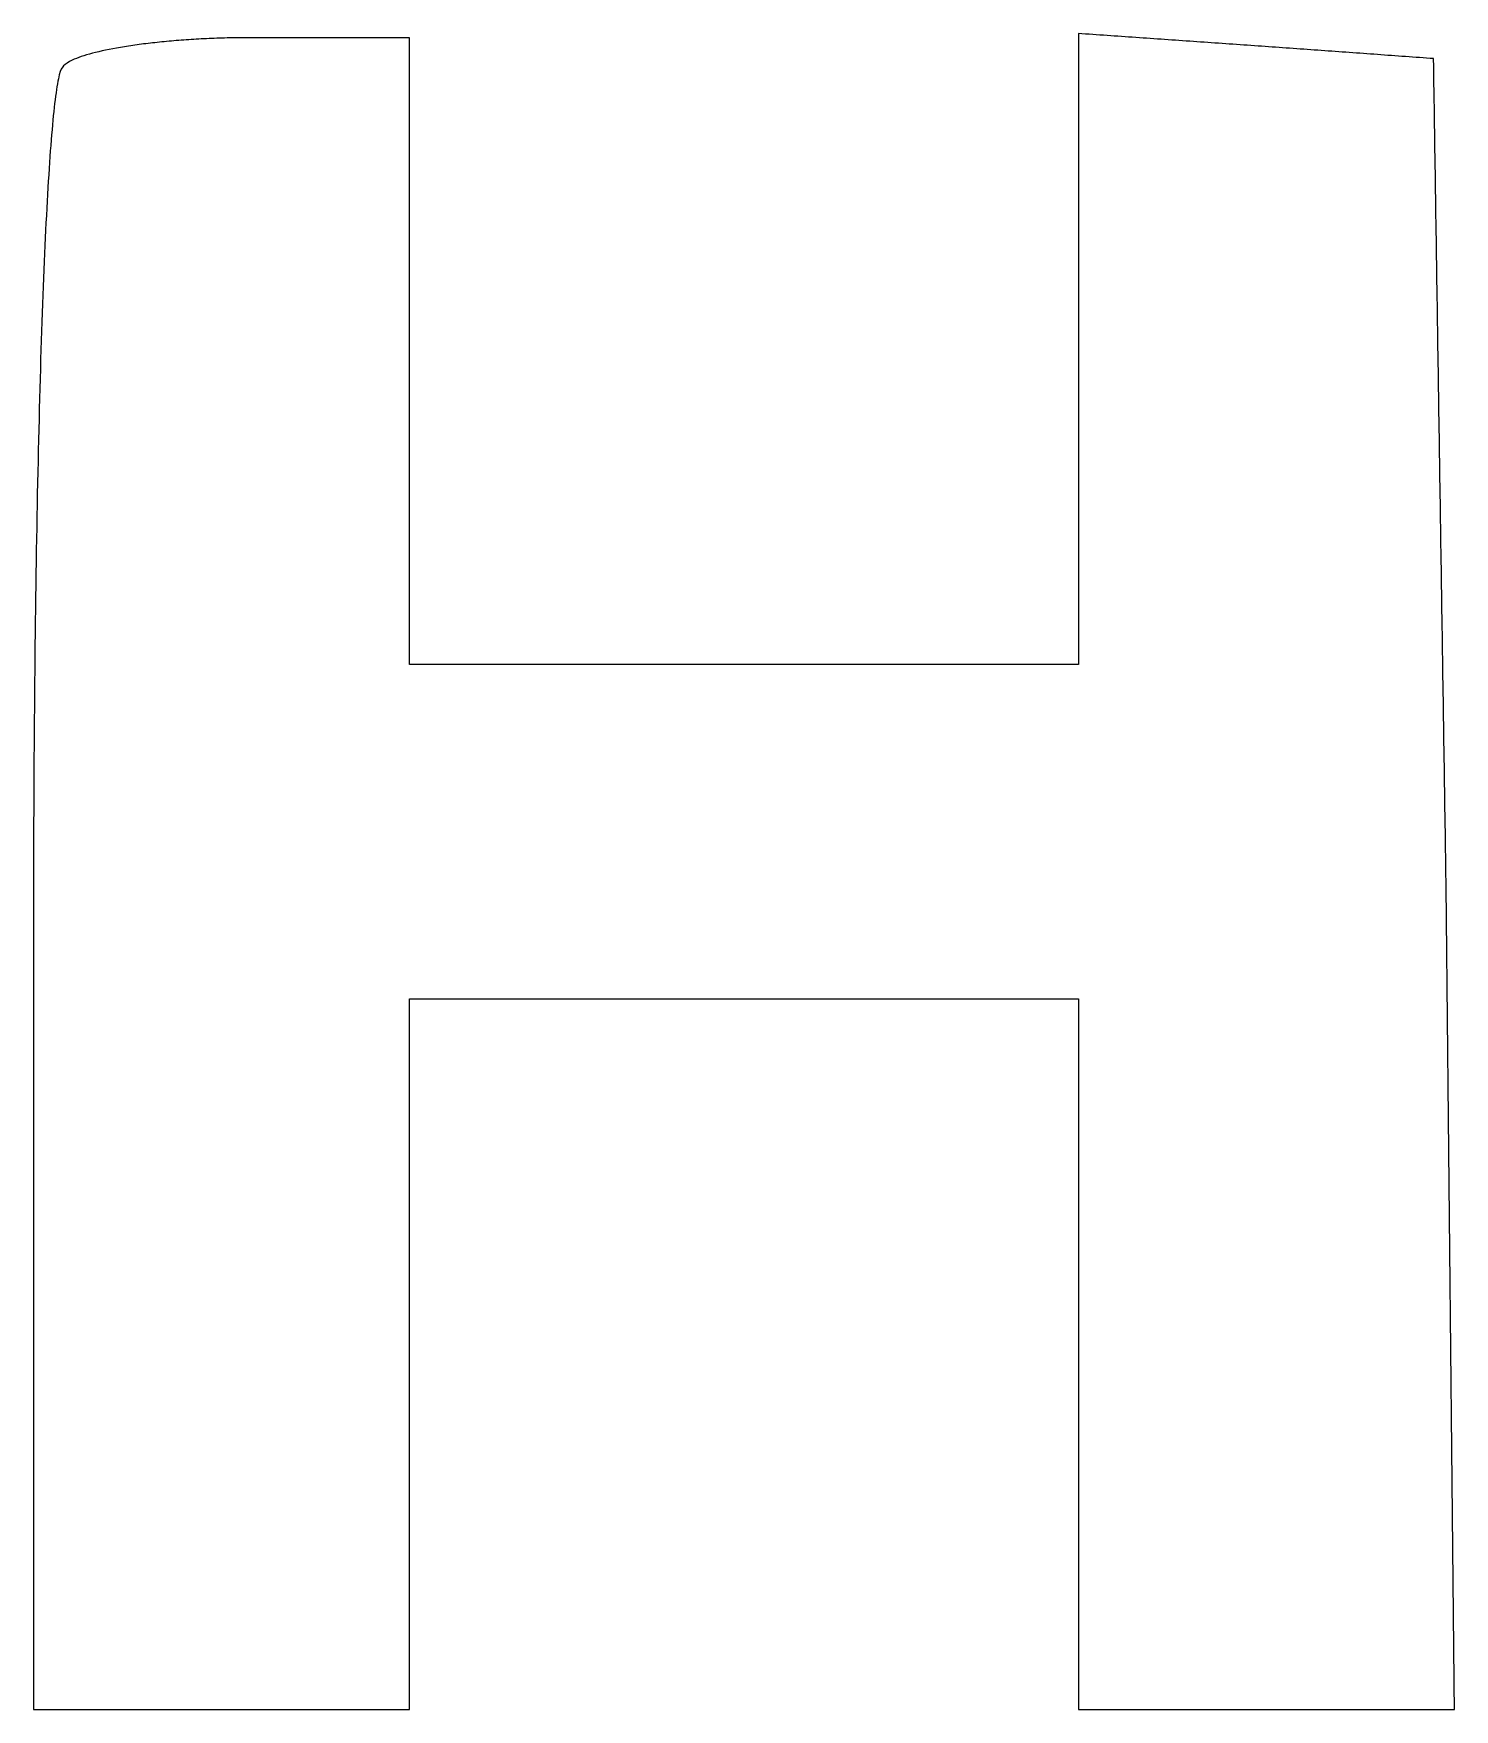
# Model space of a CAD drawing. Header units: metres. Extents: x 1755 to 5239, y 1150 to 5829.
# Drawn here: x 3830 to 4170, y 2180 to 2581 of the extents above; entities that cross this region are included whole.
import ezdxf

# ---------------------------------------------------------------- set-up
doc = ezdxf.new("R2010")
doc.units = ezdxf.units.M

msp = doc.modelspace()

# ---------------------------------------------------------------- linework, layer by layer
msp.add_lwpolyline([(3837, 2573), (3836.642754, 2572.49699), (3836.40775, 2571.90625), (3836.175386, 2571.11511), (3835.945758, 2570.12693), (3835.832, 2569.56), (3835.718962, 2568.94507), (3835.606656, 2568.28256), (3835.495094, 2567.57289), (3835.384288, 2566.81648), (3835.27425, 2566.01375), (3835.164992, 2565.16512), (3835.056526, 2564.27101), (3834.948864, 2563.33184), (3834.842018, 2562.34803), (3834.736, 2561.32), (3834.630822, 2560.24817), (3834.526496, 2559.13296), (3834.423034, 2557.97479), (3834.320448, 2556.77408), (3834.21875, 2555.53125), (3834.117952, 2554.24672), (3834.018066, 2552.92091), (3833.919104, 2551.55424), (3833.821078, 2550.14713), (3833.724, 2548.7), (3833.627882, 2547.21327), (3833.532736, 2545.68736), (3833.438574, 2544.12269), (3833.345408, 2542.51968), (3833.25325, 2540.87875), (3833.162112, 2539.20032), (3833.072006, 2537.48481), (3832.982944, 2535.73264), (3832.894938, 2533.94423), (3832.808, 2532.12), (3832.722142, 2530.26037), (3832.637376, 2528.36576), (3832.553714, 2526.43659), (3832.471168, 2524.47328), (3832.38975, 2522.47625), (3832.309472, 2520.44592), (3832.230346, 2518.38271), (3832.152384, 2516.28704), (3832.075598, 2514.15933), (3832, 2512), (3831.925602, 2509.80947), (3831.852416, 2507.58816), (3831.780454, 2505.33649), (3831.709728, 2503.05488), (3831.64025, 2500.74375), (3831.572032, 2498.40352), (3831.505086, 2496.03461), (3831.439424, 2493.63744), (3831.375058, 2491.21243), (3831.312, 2488.76), (3831.250262, 2486.28057), (3831.189856, 2483.77456), (3831.130794, 2481.24239), (3831.073088, 2478.68448), (3831.01675, 2476.10125), (3830.961792, 2473.49312), (3830.908226, 2470.86051), (3830.856064, 2468.20384), (3830.805318, 2465.52353), (3830.756, 2462.82), (3830.708122, 2460.09367), (3830.661696, 2457.34496), (3830.616734, 2454.57429), (3830.573248, 2451.78208), (3830.53125, 2448.96875), (3830.490752, 2446.13472), (3830.451766, 2443.28041), (3830.414304, 2440.40624), (3830.378378, 2437.51263), (3830.344, 2434.6), (3830.311182, 2431.66877), (3830.279936, 2428.71936), (3830.250274, 2425.75219), (3830.222208, 2422.76768), (3830.19575, 2419.76625), (3830.170912, 2416.74832), (3830.147706, 2413.71431), (3830.126144, 2410.66464), (3830.106238, 2407.59973), (3830.088, 2404.52), (3830.071442, 2401.42587), (3830.056576, 2398.31776), (3830.043414, 2395.19609), (3830.031968, 2392.06128), (3830.02225, 2388.91375), (3830.014272, 2385.75392), (3830.008046, 2382.58221), (3830.003584, 2379.39904), (3830.000898, 2376.20483), (3830, 2373), (3830, 2371.07), (3830, 2369.14), (3830, 2367.21), (3830, 2365.28), (3830, 2363.35), (3830, 2361.42), (3830, 2359.49), (3830, 2357.56), (3830, 2355.63), (3830, 2353.7), (3830, 2351.77), (3830, 2349.84), (3830, 2347.91), (3830, 2345.98), (3830, 2344.05), (3830, 2342.12), (3830, 2340.19), (3830, 2338.26), (3830, 2336.33), (3830, 2334.4), (3830, 2332.47), (3830, 2330.54), (3830, 2328.61), (3830, 2326.68), (3830, 2324.75), (3830, 2322.82), (3830, 2320.89), (3830, 2318.96), (3830, 2317.03), (3830, 2315.1), (3830, 2313.17), (3830, 2311.24), (3830, 2309.31), (3830, 2307.38), (3830, 2305.45), (3830, 2303.52), (3830, 2301.59), (3830, 2299.66), (3830, 2297.73), (3830, 2295.8), (3830, 2293.87), (3830, 2291.94), (3830, 2290.01), (3830, 2288.08), (3830, 2286.15), (3830, 2284.22), (3830, 2282.29), (3830, 2280.36), (3830, 2278.43), (3830, 2276.5), (3830, 2274.57), (3830, 2272.64), (3830, 2270.71), (3830, 2268.78), (3830, 2266.85), (3830, 2264.92), (3830, 2262.99), (3830, 2261.06), (3830, 2259.13), (3830, 2257.2), (3830, 2255.27), (3830, 2253.34), (3830, 2251.41), (3830, 2249.48), (3830, 2247.55), (3830, 2245.62), (3830, 2243.69), (3830, 2241.76), (3830, 2239.83), (3830, 2237.9), (3830, 2235.97), (3830, 2234.04), (3830, 2232.11), (3830, 2230.18), (3830, 2228.25), (3830, 2226.32), (3830, 2224.39), (3830, 2222.46), (3830, 2220.53), (3830, 2218.6), (3830, 2216.67), (3830, 2214.74), (3830, 2212.81), (3830, 2210.88), (3830, 2208.95), (3830, 2207.02), (3830, 2205.09), (3830, 2203.16), (3830, 2201.23), (3830, 2199.3), (3830, 2197.37), (3830, 2195.44), (3830, 2193.51), (3830, 2191.58), (3830, 2189.65), (3830, 2187.72), (3830, 2185.79), (3830, 2183.86), (3830, 2181.93), (3830, 2180), (3830.9, 2180), (3831.8, 2180), (3832.7, 2180), (3833.6, 2180), (3834.5, 2180), (3835.4, 2180), (3836.3, 2180), (3837.2, 2180), (3838.1, 2180), (3839, 2180), (3839.9, 2180), (3840.8, 2180), (3841.7, 2180), (3842.6, 2180), (3843.5, 2180), (3844.4, 2180), (3845.3, 2180), (3846.2, 2180), (3847.1, 2180), (3848, 2180), (3848.9, 2180), (3849.8, 2180), (3850.7, 2180), (3851.6, 2180), (3852.5, 2180), (3853.4, 2180), (3854.3, 2180), (3855.2, 2180), (3856.1, 2180), (3857, 2180), (3857.9, 2180), (3858.8, 2180), (3859.7, 2180), (3860.6, 2180), (3861.5, 2180), (3862.4, 2180), (3863.3, 2180), (3864.2, 2180), (3865.1, 2180), (3866, 2180), (3866.9, 2180), (3867.8, 2180), (3868.7, 2180), (3869.6, 2180), (3870.5, 2180), (3871.4, 2180), (3872.3, 2180), (3873.2, 2180), (3874.1, 2180), (3875, 2180), (3875.9, 2180), (3876.8, 2180), (3877.7, 2180), (3878.6, 2180), (3879.5, 2180), (3880.4, 2180), (3881.3, 2180), (3882.2, 2180), (3883.1, 2180), (3884, 2180), (3884.9, 2180), (3885.8, 2180), (3886.7, 2180), (3887.6, 2180), (3888.5, 2180), (3889.4, 2180), (3890.3, 2180), (3891.2, 2180), (3892.1, 2180), (3893, 2180), (3893.9, 2180), (3894.8, 2180), (3895.7, 2180), (3896.6, 2180), (3897.5, 2180), (3898.4, 2180), (3899.3, 2180), (3900.2, 2180), (3901.1, 2180), (3902, 2180), (3902.9, 2180), (3903.8, 2180), (3904.7, 2180), (3905.6, 2180), (3906.5, 2180), (3907.4, 2180), (3908.3, 2180), (3909.2, 2180), (3910.1, 2180), (3911, 2180), (3911.9, 2180), (3912.8, 2180), (3913.7, 2180), (3914.6, 2180), (3915.5, 2180), (3916.4, 2180), (3917.3, 2180), (3918.2, 2180), (3919.1, 2180), (3920, 2180), (3920, 2180.85), (3920, 2181.7), (3920, 2182.55), (3920, 2183.4), (3920, 2184.25), (3920, 2185.1), (3920, 2185.95), (3920, 2186.8), (3920, 2187.65), (3920, 2188.5), (3920, 2189.35), (3920, 2190.2), (3920, 2191.05), (3920, 2191.9), (3920, 2192.75), (3920, 2193.6), (3920, 2194.45), (3920, 2195.3), (3920, 2196.15), (3920, 2197), (3920, 2197.85), (3920, 2198.7), (3920, 2199.55), (3920, 2200.4), (3920, 2201.25), (3920, 2202.1), (3920, 2202.95), (3920, 2203.8), (3920, 2204.65), (3920, 2205.5), (3920, 2206.35), (3920, 2207.2), (3920, 2208.05), (3920, 2208.9), (3920, 2209.75), (3920, 2210.6), (3920, 2211.45), (3920, 2212.3), (3920, 2213.15), (3920, 2214), (3920, 2214.85), (3920, 2215.7), (3920, 2216.55), (3920, 2217.4), (3920, 2218.25), (3920, 2219.1), (3920, 2219.95), (3920, 2220.8), (3920, 2221.65), (3920, 2222.5), (3920, 2223.35), (3920, 2224.2), (3920, 2225.05), (3920, 2225.9), (3920, 2226.75), (3920, 2227.6), (3920, 2228.45), (3920, 2229.3), (3920, 2230.15), (3920, 2231), (3920, 2231.85), (3920, 2232.7), (3920, 2233.55), (3920, 2234.4), (3920, 2235.25), (3920, 2236.1), (3920, 2236.95), (3920, 2237.8), (3920, 2238.65), (3920, 2239.5), (3920, 2240.35), (3920, 2241.2), (3920, 2242.05), (3920, 2242.9), (3920, 2243.75), (3920, 2244.6), (3920, 2245.45), (3920, 2246.3), (3920, 2247.15), (3920, 2248), (3920, 2248.85), (3920, 2249.7), (3920, 2250.55), (3920, 2251.4), (3920, 2252.25), (3920, 2253.1), (3920, 2253.95), (3920, 2254.8), (3920, 2255.65), (3920, 2256.5), (3920, 2257.35), (3920, 2258.2), (3920, 2259.05), (3920, 2259.9), (3920, 2260.75), (3920, 2261.6), (3920, 2262.45), (3920, 2263.3), (3920, 2264.15), (3920, 2265), (3920, 2265.85), (3920, 2266.7), (3920, 2267.55), (3920, 2268.4), (3920, 2269.25), (3920, 2270.1), (3920, 2270.95), (3920, 2271.8), (3920, 2272.65), (3920, 2273.5), (3920, 2274.35), (3920, 2275.2), (3920, 2276.05), (3920, 2276.9), (3920, 2277.75), (3920, 2278.6), (3920, 2279.45), (3920, 2280.3), (3920, 2281.15), (3920, 2282), (3920, 2282.85), (3920, 2283.7), (3920, 2284.55), (3920, 2285.4), (3920, 2286.25), (3920, 2287.1), (3920, 2287.95), (3920, 2288.8), (3920, 2289.65), (3920, 2290.5), (3920, 2291.35), (3920, 2292.2), (3920, 2293.05), (3920, 2293.9), (3920, 2294.75), (3920, 2295.6), (3920, 2296.45), (3920, 2297.3), (3920, 2298.15), (3920, 2299), (3920, 2299.85), (3920, 2300.7), (3920, 2301.55), (3920, 2302.4), (3920, 2303.25), (3920, 2304.1), (3920, 2304.95), (3920, 2305.8), (3920, 2306.65), (3920, 2307.5), (3920, 2308.35), (3920, 2309.2), (3920, 2310.05), (3920, 2310.9), (3920, 2311.75), (3920, 2312.6), (3920, 2313.45), (3920, 2314.3), (3920, 2315.15), (3920, 2316), (3920, 2316.85), (3920, 2317.7), (3920, 2318.55), (3920, 2319.4), (3920, 2320.25), (3920, 2321.1), (3920, 2321.95), (3920, 2322.8), (3920, 2323.65), (3920, 2324.5), (3920, 2325.35), (3920, 2326.2), (3920, 2327.05), (3920, 2327.9), (3920, 2328.75), (3920, 2329.6), (3920, 2330.45), (3920, 2331.3), (3920, 2332.15), (3920, 2333), (3920, 2333.85), (3920, 2334.7), (3920, 2335.55), (3920, 2336.4), (3920, 2337.25), (3920, 2338.1), (3920, 2338.95), (3920, 2339.8), (3920, 2340.65), (3920, 2341.5), (3920, 2342.35), (3920, 2343.2), (3920, 2344.05), (3920, 2344.9), (3920, 2345.75), (3920, 2346.6), (3920, 2347.45), (3920, 2348.3), (3920, 2349.15), (3920, 2350), (3920.8, 2350), (3921.6, 2350), (3922.4, 2350), (3923.2, 2350), (3924, 2350), (3924.8, 2350), (3925.6, 2350), (3926.4, 2350), (3927.2, 2350), (3928, 2350), (3928.8, 2350), (3929.6, 2350), (3930.4, 2350), (3931.2, 2350), (3932, 2350), (3932.8, 2350), (3933.6, 2350), (3934.4, 2350), (3935.2, 2350), (3936, 2350), (3936.8, 2350), (3937.6, 2350), (3938.4, 2350), (3939.2, 2350), (3940, 2350), (3940.8, 2350), (3941.6, 2350), (3942.4, 2350), (3943.2, 2350), (3944, 2350), (3944.8, 2350), (3945.6, 2350), (3946.4, 2350), (3947.2, 2350), (3948, 2350), (3948.8, 2350), (3949.6, 2350), (3950.4, 2350), (3951.2, 2350), (3952, 2350), (3952.8, 2350), (3953.6, 2350), (3954.4, 2350), (3955.2, 2350), (3956, 2350), (3956.8, 2350), (3957.6, 2350), (3958.4, 2350), (3959.2, 2350), (3960, 2350), (3960.8, 2350), (3961.6, 2350), (3962.4, 2350), (3963.2, 2350), (3964, 2350), (3964.8, 2350), (3965.6, 2350), (3966.4, 2350), (3967.2, 2350), (3968, 2350), (3968.8, 2350), (3969.6, 2350), (3970.4, 2350), (3971.2, 2350), (3972, 2350), (3972.8, 2350), (3973.6, 2350), (3974.4, 2350), (3975.2, 2350), (3976, 2350), (3976.8, 2350), (3977.6, 2350), (3978.4, 2350), (3979.2, 2350), (3980, 2350), (3980.8, 2350), (3981.6, 2350), (3982.4, 2350), (3983.2, 2350), (3984, 2350), (3984.8, 2350), (3985.6, 2350), (3986.4, 2350), (3987.2, 2350), (3988, 2350), (3988.8, 2350), (3989.6, 2350), (3990.4, 2350), (3991.2, 2350), (3992, 2350), (3992.8, 2350), (3993.6, 2350), (3994.4, 2350), (3995.2, 2350), (3996, 2350), (3996.8, 2350), (3997.6, 2350), (3998.4, 2350), (3999.2, 2350), (4000, 2350), (4000.8, 2350), (4001.6, 2350), (4002.4, 2350), (4003.2, 2350), (4004, 2350), (4004.8, 2350), (4005.6, 2350), (4006.4, 2350), (4007.2, 2350), (4008, 2350), (4008.8, 2350), (4009.6, 2350), (4010.4, 2350), (4011.2, 2350), (4012, 2350), (4012.8, 2350), (4013.6, 2350), (4014.4, 2350), (4015.2, 2350), (4016, 2350), (4016.8, 2350), (4017.6, 2350), (4018.4, 2350), (4019.2, 2350), (4020, 2350), (4020.8, 2350), (4021.6, 2350), (4022.4, 2350), (4023.2, 2350), (4024, 2350), (4024.8, 2350), (4025.6, 2350), (4026.4, 2350), (4027.2, 2350), (4028, 2350), (4028.8, 2350), (4029.6, 2350), (4030.4, 2350), (4031.2, 2350), (4032, 2350), (4032.8, 2350), (4033.6, 2350), (4034.4, 2350), (4035.2, 2350), (4036, 2350), (4036.8, 2350), (4037.6, 2350), (4038.4, 2350), (4039.2, 2350), (4040, 2350), (4040.8, 2350), (4041.6, 2350), (4042.4, 2350), (4043.2, 2350), (4044, 2350), (4044.8, 2350), (4045.6, 2350), (4046.4, 2350), (4047.2, 2350), (4048, 2350), (4048.8, 2350), (4049.6, 2350), (4050.4, 2350), (4051.2, 2350), (4052, 2350), (4052.8, 2350), (4053.6, 2350), (4054.4, 2350), (4055.2, 2350), (4056, 2350), (4056.8, 2350), (4057.6, 2350), (4058.4, 2350), (4059.2, 2350), (4060, 2350), (4060.8, 2350), (4061.6, 2350), (4062.4, 2350), (4063.2, 2350), (4064, 2350), (4064.8, 2350), (4065.6, 2350), (4066.4, 2350), (4067.2, 2350), (4068, 2350), (4068.8, 2350), (4069.6, 2350), (4070.4, 2350), (4071.2, 2350), (4072, 2350), (4072.8, 2350), (4073.6, 2350), (4074.4, 2350), (4075.2, 2350), (4076, 2350), (4076.8, 2350), (4077.6, 2350), (4078.4, 2350), (4079.2, 2350), (4080, 2350), (4080, 2349.15), (4080, 2348.3), (4080, 2347.45), (4080, 2346.6), (4080, 2345.75), (4080, 2344.9), (4080, 2344.05), (4080, 2343.2), (4080, 2342.35), (4080, 2341.5), (4080, 2340.65), (4080, 2339.8), (4080, 2338.95), (4080, 2338.1), (4080, 2337.25), (4080, 2336.4), (4080, 2335.55), (4080, 2334.7), (4080, 2333.85), (4080, 2333), (4080, 2332.15), (4080, 2331.3), (4080, 2330.45), (4080, 2329.6), (4080, 2328.75), (4080, 2327.9), (4080, 2327.05), (4080, 2326.2), (4080, 2325.35), (4080, 2324.5), (4080, 2323.65), (4080, 2322.8), (4080, 2321.95), (4080, 2321.1), (4080, 2320.25), (4080, 2319.4), (4080, 2318.55), (4080, 2317.7), (4080, 2316.85), (4080, 2316), (4080, 2315.15), (4080, 2314.3), (4080, 2313.45), (4080, 2312.6), (4080, 2311.75), (4080, 2310.9), (4080, 2310.05), (4080, 2309.2), (4080, 2308.35), (4080, 2307.5), (4080, 2306.65), (4080, 2305.8), (4080, 2304.95), (4080, 2304.1), (4080, 2303.25), (4080, 2302.4), (4080, 2301.55), (4080, 2300.7), (4080, 2299.85), (4080, 2299), (4080, 2298.15), (4080, 2297.3), (4080, 2296.45), (4080, 2295.6), (4080, 2294.75), (4080, 2293.9), (4080, 2293.05), (4080, 2292.2), (4080, 2291.35), (4080, 2290.5), (4080, 2289.65), (4080, 2288.8), (4080, 2287.95), (4080, 2287.1), (4080, 2286.25), (4080, 2285.4), (4080, 2284.55), (4080, 2283.7), (4080, 2282.85), (4080, 2282), (4080, 2281.15), (4080, 2280.3), (4080, 2279.45), (4080, 2278.6), (4080, 2277.75), (4080, 2276.9), (4080, 2276.05), (4080, 2275.2), (4080, 2274.35), (4080, 2273.5), (4080, 2272.65), (4080, 2271.8), (4080, 2270.95), (4080, 2270.1), (4080, 2269.25), (4080, 2268.4), (4080, 2267.55), (4080, 2266.7), (4080, 2265.85), (4080, 2265), (4080, 2264.15), (4080, 2263.3), (4080, 2262.45), (4080, 2261.6), (4080, 2260.75), (4080, 2259.9), (4080, 2259.05), (4080, 2258.2), (4080, 2257.35), (4080, 2256.5), (4080, 2255.65), (4080, 2254.8), (4080, 2253.95), (4080, 2253.1), (4080, 2252.25), (4080, 2251.4), (4080, 2250.55), (4080, 2249.7), (4080, 2248.85), (4080, 2248), (4080, 2247.15), (4080, 2246.3), (4080, 2245.45), (4080, 2244.6), (4080, 2243.75), (4080, 2242.9), (4080, 2242.05), (4080, 2241.2), (4080, 2240.35), (4080, 2239.5), (4080, 2238.65), (4080, 2237.8), (4080, 2236.95), (4080, 2236.1), (4080, 2235.25), (4080, 2234.4), (4080, 2233.55), (4080, 2232.7), (4080, 2231.85), (4080, 2231), (4080, 2230.15), (4080, 2229.3), (4080, 2228.45), (4080, 2227.6), (4080, 2226.75), (4080, 2225.9), (4080, 2225.05), (4080, 2224.2), (4080, 2223.35), (4080, 2222.5), (4080, 2221.65), (4080, 2220.8), (4080, 2219.95), (4080, 2219.1), (4080, 2218.25), (4080, 2217.4), (4080, 2216.55), (4080, 2215.7), (4080, 2214.85), (4080, 2214), (4080, 2213.15), (4080, 2212.3), (4080, 2211.45), (4080, 2210.6), (4080, 2209.75), (4080, 2208.9), (4080, 2208.05), (4080, 2207.2), (4080, 2206.35), (4080, 2205.5), (4080, 2204.65), (4080, 2203.8), (4080, 2202.95), (4080, 2202.1), (4080, 2201.25), (4080, 2200.4), (4080, 2199.55), (4080, 2198.7), (4080, 2197.85), (4080, 2197), (4080, 2196.15), (4080, 2195.3), (4080, 2194.45), (4080, 2193.6), (4080, 2192.75), (4080, 2191.9), (4080, 2191.05), (4080, 2190.2), (4080, 2189.35), (4080, 2188.5), (4080, 2187.65), (4080, 2186.8), (4080, 2185.95), (4080, 2185.1), (4080, 2184.25), (4080, 2183.4), (4080, 2182.55), (4080, 2181.7), (4080, 2180.85), (4080, 2180), (4080.9, 2180), (4081.8, 2180), (4082.7, 2180), (4083.6, 2180), (4084.5, 2180), (4085.4, 2180), (4086.3, 2180), (4087.2, 2180), (4088.1, 2180), (4089, 2180), (4089.9, 2180), (4090.8, 2180), (4091.7, 2180), (4092.6, 2180), (4093.5, 2180), (4094.4, 2180), (4095.3, 2180), (4096.2, 2180), (4097.1, 2180), (4098, 2180), (4098.9, 2180), (4099.8, 2180), (4100.7, 2180), (4101.6, 2180), (4102.5, 2180), (4103.4, 2180), (4104.3, 2180), (4105.2, 2180), (4106.1, 2180), (4107, 2180), (4107.9, 2180), (4108.8, 2180), (4109.7, 2180), (4110.6, 2180), (4111.5, 2180), (4112.4, 2180), (4113.3, 2180), (4114.2, 2180), (4115.1, 2180), (4116, 2180), (4116.9, 2180), (4117.8, 2180), (4118.7, 2180), (4119.6, 2180), (4120.5, 2180), (4121.4, 2180), (4122.3, 2180), (4123.2, 2180), (4124.1, 2180), (4125, 2180), (4125.9, 2180), (4126.8, 2180), (4127.7, 2180), (4128.6, 2180), (4129.5, 2180), (4130.4, 2180), (4131.3, 2180), (4132.2, 2180), (4133.1, 2180), (4134, 2180), (4134.9, 2180), (4135.8, 2180), (4136.7, 2180), (4137.6, 2180), (4138.5, 2180), (4139.4, 2180), (4140.3, 2180), (4141.2, 2180), (4142.1, 2180), (4143, 2180), (4143.9, 2180), (4144.8, 2180), (4145.7, 2180), (4146.6, 2180), (4147.5, 2180), (4148.4, 2180), (4149.3, 2180), (4150.2, 2180), (4151.1, 2180), (4152, 2180), (4152.9, 2180), (4153.8, 2180), (4154.7, 2180), (4155.6, 2180), (4156.5, 2180), (4157.4, 2180), (4158.3, 2180), (4159.2, 2180), (4160.1, 2180), (4161, 2180), (4161.9, 2180), (4162.8, 2180), (4163.7, 2180), (4164.6, 2180), (4165.5, 2180), (4166.4, 2180), (4167.3, 2180), (4168.2, 2180), (4169.1, 2180), (4170, 2180), (4169.98, 2181.98), (4169.96, 2183.96), (4169.94, 2185.94), (4169.92, 2187.92), (4169.9, 2189.9), (4169.88, 2191.88), (4169.86, 2193.86), (4169.84, 2195.84), (4169.82, 2197.82), (4169.8, 2199.8), (4169.78, 2201.78), (4169.76, 2203.76), (4169.74, 2205.74), (4169.72, 2207.72), (4169.7, 2209.7), (4169.68, 2211.68), (4169.66, 2213.66), (4169.64, 2215.64), (4169.62, 2217.62), (4169.6, 2219.6), (4169.58, 2221.58), (4169.56, 2223.56), (4169.54, 2225.54), (4169.52, 2227.52), (4169.5, 2229.5), (4169.48, 2231.48), (4169.46, 2233.46), (4169.44, 2235.44), (4169.42, 2237.42), (4169.4, 2239.4), (4169.38, 2241.38), (4169.36, 2243.36), (4169.34, 2245.34), (4169.32, 2247.32), (4169.3, 2249.3), (4169.28, 2251.28), (4169.26, 2253.26), (4169.24, 2255.24), (4169.22, 2257.22), (4169.2, 2259.2), (4169.18, 2261.18), (4169.16, 2263.16), (4169.14, 2265.14), (4169.12, 2267.12), (4169.1, 2269.1), (4169.08, 2271.08), (4169.06, 2273.06), (4169.04, 2275.04), (4169.02, 2277.02), (4169, 2279), (4168.98, 2280.98), (4168.96, 2282.96), (4168.94, 2284.94), (4168.92, 2286.92), (4168.9, 2288.9), (4168.88, 2290.88), (4168.86, 2292.86), (4168.84, 2294.84), (4168.82, 2296.82), (4168.8, 2298.8), (4168.78, 2300.78), (4168.76, 2302.76), (4168.74, 2304.74), (4168.72, 2306.72), (4168.7, 2308.7), (4168.68, 2310.68), (4168.66, 2312.66), (4168.64, 2314.64), (4168.62, 2316.62), (4168.6, 2318.6), (4168.58, 2320.58), (4168.56, 2322.56), (4168.54, 2324.54), (4168.52, 2326.52), (4168.5, 2328.5), (4168.48, 2330.48), (4168.46, 2332.46), (4168.44, 2334.44), (4168.42, 2336.42), (4168.4, 2338.4), (4168.38, 2340.38), (4168.36, 2342.36), (4168.34, 2344.34), (4168.32, 2346.32), (4168.3, 2348.3), (4168.28, 2350.28), (4168.26, 2352.26), (4168.24, 2354.24), (4168.22, 2356.22), (4168.2, 2358.2), (4168.18, 2360.18), (4168.16, 2362.16), (4168.14, 2364.14), (4168.12, 2366.12), (4168.1, 2368.1), (4168.08, 2370.08), (4168.06, 2372.06), (4168.04, 2374.04), (4168.02, 2376.02), (4168, 2378), (4167.97, 2379.97), (4167.94, 2381.94), (4167.91, 2383.91), (4167.88, 2385.88), (4167.85, 2387.85), (4167.82, 2389.82), (4167.79, 2391.79), (4167.76, 2393.76), (4167.73, 2395.73), (4167.7, 2397.7), (4167.67, 2399.67), (4167.64, 2401.64), (4167.61, 2403.61), (4167.58, 2405.58), (4167.55, 2407.55), (4167.52, 2409.52), (4167.49, 2411.49), (4167.46, 2413.46), (4167.43, 2415.43), (4167.4, 2417.4), (4167.37, 2419.37), (4167.34, 2421.34), (4167.31, 2423.31), (4167.28, 2425.28), (4167.25, 2427.25), (4167.22, 2429.22), (4167.19, 2431.19), (4167.16, 2433.16), (4167.13, 2435.13), (4167.1, 2437.1), (4167.07, 2439.07), (4167.04, 2441.04), (4167.01, 2443.01), (4166.98, 2444.98), (4166.95, 2446.95), (4166.92, 2448.92), (4166.89, 2450.89), (4166.86, 2452.86), (4166.83, 2454.83), (4166.8, 2456.8), (4166.77, 2458.77), (4166.74, 2460.74), (4166.71, 2462.71), (4166.68, 2464.68), (4166.65, 2466.65), (4166.62, 2468.62), (4166.59, 2470.59), (4166.56, 2472.56), (4166.53, 2474.53), (4166.5, 2476.5), (4166.47, 2478.47), (4166.44, 2480.44), (4166.41, 2482.41), (4166.38, 2484.38), (4166.35, 2486.35), (4166.32, 2488.32), (4166.29, 2490.29), (4166.26, 2492.26), (4166.23, 2494.23), (4166.2, 2496.2), (4166.17, 2498.17), (4166.14, 2500.14), (4166.11, 2502.11), (4166.08, 2504.08), (4166.05, 2506.05), (4166.02, 2508.02), (4165.99, 2509.99), (4165.96, 2511.96), (4165.93, 2513.93), (4165.9, 2515.9), (4165.87, 2517.87), (4165.84, 2519.84), (4165.81, 2521.81), (4165.78, 2523.78), (4165.75, 2525.75), (4165.72, 2527.72), (4165.69, 2529.69), (4165.66, 2531.66), (4165.63, 2533.63), (4165.6, 2535.6), (4165.57, 2537.57), (4165.54, 2539.54), (4165.51, 2541.51), (4165.48, 2543.48), (4165.45, 2545.45), (4165.42, 2547.42), (4165.39, 2549.39), (4165.36, 2551.36), (4165.33, 2553.33), (4165.3, 2555.3), (4165.27, 2557.27), (4165.24, 2559.24), (4165.21, 2561.21), (4165.18, 2563.18), (4165.15, 2565.15), (4165.12, 2567.12), (4165.09, 2569.09), (4165.06, 2571.06), (4165.03, 2573.03), (4165, 2575), (4164.16, 2575.06), (4163.32, 2575.12), (4162.48, 2575.18), (4161.64, 2575.24), (4160.8, 2575.3), (4159.96, 2575.36), (4159.12, 2575.42), (4158.28, 2575.48), (4157.44, 2575.54), (4156.6, 2575.6), (4155.76, 2575.66), (4154.92, 2575.72), (4154.08, 2575.78), (4153.24, 2575.84), (4152.4, 2575.9), (4151.56, 2575.96), (4150.72, 2576.02), (4149.88, 2576.08), (4149.04, 2576.14), (4148.2, 2576.2), (4147.36, 2576.26), (4146.52, 2576.32), (4145.68, 2576.38), (4144.84, 2576.44), (4144, 2576.5), (4143.16, 2576.56), (4142.32, 2576.62), (4141.48, 2576.68), (4140.64, 2576.74), (4139.8, 2576.8), (4138.96, 2576.86), (4138.12, 2576.92), (4137.28, 2576.98), (4136.44, 2577.04), (4135.6, 2577.1), (4134.76, 2577.16), (4133.92, 2577.22), (4133.08, 2577.28), (4132.24, 2577.34), (4131.4, 2577.4), (4130.56, 2577.46), (4129.72, 2577.52), (4128.88, 2577.58), (4128.04, 2577.64), (4127.2, 2577.7), (4126.36, 2577.76), (4125.52, 2577.82), (4124.68, 2577.88), (4123.84, 2577.94), (4123, 2578), (4122.14, 2578.06), (4121.28, 2578.12), (4120.42, 2578.18), (4119.56, 2578.24), (4118.7, 2578.3), (4117.84, 2578.36), (4116.98, 2578.42), (4116.12, 2578.48), (4115.26, 2578.54), (4114.4, 2578.6), (4113.54, 2578.66), (4112.68, 2578.72), (4111.82, 2578.78), (4110.96, 2578.84), (4110.1, 2578.9), (4109.24, 2578.96), (4108.38, 2579.02), (4107.52, 2579.08), (4106.66, 2579.14), (4105.8, 2579.2), (4104.94, 2579.26), (4104.08, 2579.32), (4103.22, 2579.38), (4102.36, 2579.44), (4101.5, 2579.5), (4100.64, 2579.56), (4099.78, 2579.62), (4098.92, 2579.68), (4098.06, 2579.74), (4097.2, 2579.8), (4096.34, 2579.86), (4095.48, 2579.92), (4094.62, 2579.98), (4093.76, 2580.04), (4092.9, 2580.1), (4092.04, 2580.16), (4091.18, 2580.22), (4090.32, 2580.28), (4089.46, 2580.34), (4088.6, 2580.4), (4087.74, 2580.46), (4086.88, 2580.52), (4086.02, 2580.58), (4085.16, 2580.64), (4084.3, 2580.7), (4083.44, 2580.76), (4082.58, 2580.82), (4081.72, 2580.88), (4080.86, 2580.94), (4080, 2581), (4080, 2580.25), (4080, 2579.5), (4080, 2578.75), (4080, 2578), (4080, 2577.25), (4080, 2576.5), (4080, 2575.75), (4080, 2575), (4080, 2574.25), (4080, 2573.5), (4080, 2572.75), (4080, 2572), (4080, 2571.25), (4080, 2570.5), (4080, 2569.75), (4080, 2569), (4080, 2568.25), (4080, 2567.5), (4080, 2566.75), (4080, 2566), (4080, 2565.25), (4080, 2564.5), (4080, 2563.75), (4080, 2563), (4080, 2562.25), (4080, 2561.5), (4080, 2560.75), (4080, 2560), (4080, 2559.25), (4080, 2558.5), (4080, 2557.75), (4080, 2557), (4080, 2556.25), (4080, 2555.5), (4080, 2554.75), (4080, 2554), (4080, 2553.25), (4080, 2552.5), (4080, 2551.75), (4080, 2551), (4080, 2550.25), (4080, 2549.5), (4080, 2548.75), (4080, 2548), (4080, 2547.25), (4080, 2546.5), (4080, 2545.75), (4080, 2545), (4080, 2544.25), (4080, 2543.5), (4080, 2542.75), (4080, 2542), (4080, 2541.25), (4080, 2540.5), (4080, 2539.75), (4080, 2539), (4080, 2538.25), (4080, 2537.5), (4080, 2536.75), (4080, 2536), (4080, 2535.25), (4080, 2534.5), (4080, 2533.75), (4080, 2533), (4080, 2532.25), (4080, 2531.5), (4080, 2530.75), (4080, 2530), (4080, 2529.25), (4080, 2528.5), (4080, 2527.75), (4080, 2527), (4080, 2526.25), (4080, 2525.5), (4080, 2524.75), (4080, 2524), (4080, 2523.25), (4080, 2522.5), (4080, 2521.75), (4080, 2521), (4080, 2520.25), (4080, 2519.5), (4080, 2518.75), (4080, 2518), (4080, 2517.25), (4080, 2516.5), (4080, 2515.75), (4080, 2515), (4080, 2514.25), (4080, 2513.5), (4080, 2512.75), (4080, 2512), (4080, 2511.25), (4080, 2510.5), (4080, 2509.75), (4080, 2509), (4080, 2508.25), (4080, 2507.5), (4080, 2506.75), (4080, 2506), (4080, 2505.24), (4080, 2504.48), (4080, 2503.72), (4080, 2502.96), (4080, 2502.2), (4080, 2501.44), (4080, 2500.68), (4080, 2499.92), (4080, 2499.16), (4080, 2498.4), (4080, 2497.64), (4080, 2496.88), (4080, 2496.12), (4080, 2495.36), (4080, 2494.6), (4080, 2493.84), (4080, 2493.08), (4080, 2492.32), (4080, 2491.56), (4080, 2490.8), (4080, 2490.04), (4080, 2489.28), (4080, 2488.52), (4080, 2487.76), (4080, 2487), (4080, 2486.24), (4080, 2485.48), (4080, 2484.72), (4080, 2483.96), (4080, 2483.2), (4080, 2482.44), (4080, 2481.68), (4080, 2480.92), (4080, 2480.16), (4080, 2479.4), (4080, 2478.64), (4080, 2477.88), (4080, 2477.12), (4080, 2476.36), (4080, 2475.6), (4080, 2474.84), (4080, 2474.08), (4080, 2473.32), (4080, 2472.56), (4080, 2471.8), (4080, 2471.04), (4080, 2470.28), (4080, 2469.52), (4080, 2468.76), (4080, 2468), (4080, 2467.24), (4080, 2466.48), (4080, 2465.72), (4080, 2464.96), (4080, 2464.2), (4080, 2463.44), (4080, 2462.68), (4080, 2461.92), (4080, 2461.16), (4080, 2460.4), (4080, 2459.64), (4080, 2458.88), (4080, 2458.12), (4080, 2457.36), (4080, 2456.6), (4080, 2455.84), (4080, 2455.08), (4080, 2454.32), (4080, 2453.56), (4080, 2452.8), (4080, 2452.04), (4080, 2451.28), (4080, 2450.52), (4080, 2449.76), (4080, 2449), (4080, 2448.24), (4080, 2447.48), (4080, 2446.72), (4080, 2445.96), (4080, 2445.2), (4080, 2444.44), (4080, 2443.68), (4080, 2442.92), (4080, 2442.16), (4080, 2441.4), (4080, 2440.64), (4080, 2439.88), (4080, 2439.12), (4080, 2438.36), (4080, 2437.6), (4080, 2436.84), (4080, 2436.08), (4080, 2435.32), (4080, 2434.56), (4080, 2433.8), (4080, 2433.04), (4080, 2432.28), (4080, 2431.52), (4080, 2430.76), (4080, 2430), (4079.2, 2430), (4078.4, 2430), (4077.6, 2430), (4076.8, 2430), (4076, 2430), (4075.2, 2430), (4074.4, 2430), (4073.6, 2430), (4072.8, 2430), (4072, 2430), (4071.2, 2430), (4070.4, 2430), (4069.6, 2430), (4068.8, 2430), (4068, 2430), (4067.2, 2430), (4066.4, 2430), (4065.6, 2430), (4064.8, 2430), (4064, 2430), (4063.2, 2430), (4062.4, 2430), (4061.6, 2430), (4060.8, 2430), (4060, 2430), (4059.2, 2430), (4058.4, 2430), (4057.6, 2430), (4056.8, 2430), (4056, 2430), (4055.2, 2430), (4054.4, 2430), (4053.6, 2430), (4052.8, 2430), (4052, 2430), (4051.2, 2430), (4050.4, 2430), (4049.6, 2430), (4048.8, 2430), (4048, 2430), (4047.2, 2430), (4046.4, 2430), (4045.6, 2430), (4044.8, 2430), (4044, 2430), (4043.2, 2430), (4042.4, 2430), (4041.6, 2430), (4040.8, 2430), (4040, 2430), (4039.2, 2430), (4038.4, 2430), (4037.6, 2430), (4036.8, 2430), (4036, 2430), (4035.2, 2430), (4034.4, 2430), (4033.6, 2430), (4032.8, 2430), (4032, 2430), (4031.2, 2430), (4030.4, 2430), (4029.6, 2430), (4028.8, 2430), (4028, 2430), (4027.2, 2430), (4026.4, 2430), (4025.6, 2430), (4024.8, 2430), (4024, 2430), (4023.2, 2430), (4022.4, 2430), (4021.6, 2430), (4020.8, 2430), (4020, 2430), (4019.2, 2430), (4018.4, 2430), (4017.6, 2430), (4016.8, 2430), (4016, 2430), (4015.2, 2430), (4014.4, 2430), (4013.6, 2430), (4012.8, 2430), (4012, 2430), (4011.2, 2430), (4010.4, 2430), (4009.6, 2430), (4008.8, 2430), (4008, 2430), (4007.2, 2430), (4006.4, 2430), (4005.6, 2430), (4004.8, 2430), (4004, 2430), (4003.2, 2430), (4002.4, 2430), (4001.6, 2430), (4000.8, 2430), (4000, 2430), (3999.2, 2430), (3998.4, 2430), (3997.6, 2430), (3996.8, 2430), (3996, 2430), (3995.2, 2430), (3994.4, 2430), (3993.6, 2430), (3992.8, 2430), (3992, 2430), (3991.2, 2430), (3990.4, 2430), (3989.6, 2430), (3988.8, 2430), (3988, 2430), (3987.2, 2430), (3986.4, 2430), (3985.6, 2430), (3984.8, 2430), (3984, 2430), (3983.2, 2430), (3982.4, 2430), (3981.6, 2430), (3980.8, 2430), (3980, 2430), (3979.2, 2430), (3978.4, 2430), (3977.6, 2430), (3976.8, 2430), (3976, 2430), (3975.2, 2430), (3974.4, 2430), (3973.6, 2430), (3972.8, 2430), (3972, 2430), (3971.2, 2430), (3970.4, 2430), (3969.6, 2430), (3968.8, 2430), (3968, 2430), (3967.2, 2430), (3966.4, 2430), (3965.6, 2430), (3964.8, 2430), (3964, 2430), (3963.2, 2430), (3962.4, 2430), (3961.6, 2430), (3960.8, 2430), (3960, 2430), (3959.2, 2430), (3958.4, 2430), (3957.6, 2430), (3956.8, 2430), (3956, 2430), (3955.2, 2430), (3954.4, 2430), (3953.6, 2430), (3952.8, 2430), (3952, 2430), (3951.2, 2430), (3950.4, 2430), (3949.6, 2430), (3948.8, 2430), (3948, 2430), (3947.2, 2430), (3946.4, 2430), (3945.6, 2430), (3944.8, 2430), (3944, 2430), (3943.2, 2430), (3942.4, 2430), (3941.6, 2430), (3940.8, 2430), (3940, 2430), (3939.2, 2430), (3938.4, 2430), (3937.6, 2430), (3936.8, 2430), (3936, 2430), (3935.2, 2430), (3934.4, 2430), (3933.6, 2430), (3932.8, 2430), (3932, 2430), (3931.2, 2430), (3930.4, 2430), (3929.6, 2430), (3928.8, 2430), (3928, 2430), (3927.2, 2430), (3926.4, 2430), (3925.6, 2430), (3924.8, 2430), (3924, 2430), (3923.2, 2430), (3922.4, 2430), (3921.6, 2430), (3920.8, 2430), (3920, 2430), (3920, 2430.75), (3920, 2431.5), (3920, 2432.25), (3920, 2433), (3920, 2433.75), (3920, 2434.5), (3920, 2435.25), (3920, 2436), (3920, 2436.75), (3920, 2437.5), (3920, 2438.25), (3920, 2439), (3920, 2439.75), (3920, 2440.5), (3920, 2441.25), (3920, 2442), (3920, 2442.75), (3920, 2443.5), (3920, 2444.25), (3920, 2445), (3920, 2445.75), (3920, 2446.5), (3920, 2447.25), (3920, 2448), (3920, 2448.75), (3920, 2449.5), (3920, 2450.25), (3920, 2451), (3920, 2451.75), (3920, 2452.5), (3920, 2453.25), (3920, 2454), (3920, 2454.75), (3920, 2455.5), (3920, 2456.25), (3920, 2457), (3920, 2457.75), (3920, 2458.5), (3920, 2459.25), (3920, 2460), (3920, 2460.75), (3920, 2461.5), (3920, 2462.25), (3920, 2463), (3920, 2463.75), (3920, 2464.5), (3920, 2465.25), (3920, 2466), (3920, 2466.75), (3920, 2467.5), (3920, 2468.25), (3920, 2469), (3920, 2469.75), (3920, 2470.5), (3920, 2471.25), (3920, 2472), (3920, 2472.75), (3920, 2473.5), (3920, 2474.25), (3920, 2475), (3920, 2475.75), (3920, 2476.5), (3920, 2477.25), (3920, 2478), (3920, 2478.75), (3920, 2479.5), (3920, 2480.25), (3920, 2481), (3920, 2481.75), (3920, 2482.5), (3920, 2483.25), (3920, 2484), (3920, 2484.75), (3920, 2485.5), (3920, 2486.25), (3920, 2487), (3920, 2487.75), (3920, 2488.5), (3920, 2489.25), (3920, 2490), (3920, 2490.75), (3920, 2491.5), (3920, 2492.25), (3920, 2493), (3920, 2493.75), (3920, 2494.5), (3920, 2495.25), (3920, 2496), (3920, 2496.75), (3920, 2497.5), (3920, 2498.25), (3920, 2499), (3920, 2499.75), (3920, 2500.5), (3920, 2501.25), (3920, 2502), (3920, 2502.75), (3920, 2503.5), (3920, 2504.25), (3920, 2505), (3920, 2505.75), (3920, 2506.5), (3920, 2507.25), (3920, 2508), (3920, 2508.75), (3920, 2509.5), (3920, 2510.25), (3920, 2511), (3920, 2511.75), (3920, 2512.5), (3920, 2513.25), (3920, 2514), (3920, 2514.75), (3920, 2515.5), (3920, 2516.25), (3920, 2517), (3920, 2517.75), (3920, 2518.5), (3920, 2519.25), (3920, 2520), (3920, 2520.75), (3920, 2521.5), (3920, 2522.25), (3920, 2523), (3920, 2523.75), (3920, 2524.5), (3920, 2525.25), (3920, 2526), (3920, 2526.75), (3920, 2527.5), (3920, 2528.25), (3920, 2529), (3920, 2529.75), (3920, 2530.5), (3920, 2531.25), (3920, 2532), (3920, 2532.75), (3920, 2533.5), (3920, 2534.25), (3920, 2535), (3920, 2535.75), (3920, 2536.5), (3920, 2537.25), (3920, 2538), (3920, 2538.75), (3920, 2539.5), (3920, 2540.25), (3920, 2541), (3920, 2541.75), (3920, 2542.5), (3920, 2543.25), (3920, 2544), (3920, 2544.75), (3920, 2545.5), (3920, 2546.25), (3920, 2547), (3920, 2547.75), (3920, 2548.5), (3920, 2549.25), (3920, 2550), (3920, 2550.75), (3920, 2551.5), (3920, 2552.25), (3920, 2553), (3920, 2553.75), (3920, 2554.5), (3920, 2555.25), (3920, 2556), (3920, 2556.75), (3920, 2557.5), (3920, 2558.25), (3920, 2559), (3920, 2559.75), (3920, 2560.5), (3920, 2561.25), (3920, 2562), (3920, 2562.75), (3920, 2563.5), (3920, 2564.25), (3920, 2565), (3920, 2565.75), (3920, 2566.5), (3920, 2567.25), (3920, 2568), (3920, 2568.75), (3920, 2569.5), (3920, 2570.25), (3920, 2571), (3920, 2571.75), (3920, 2572.5), (3920, 2573.25), (3920, 2574), (3920, 2574.75), (3920, 2575.5), (3920, 2576.25), (3920, 2577), (3920, 2577.75), (3920, 2578.5), (3920, 2579.25), (3920, 2580), (3919.24, 2580), (3918.48, 2580), (3917.72, 2580), (3916.96, 2580), (3916.2, 2580), (3915.44, 2580), (3914.68, 2580), (3913.92, 2580), (3913.16, 2580), (3912.4, 2580), (3911.64, 2580), (3910.88, 2580), (3910.12, 2580), (3909.36, 2580), (3908.6, 2580), (3907.84, 2580), (3907.08, 2580), (3906.32, 2580), (3905.56, 2580), (3904.8, 2580), (3904.04, 2580), (3903.28, 2580), (3902.52, 2580), (3901.76, 2580), (3901, 2580), (3900.24, 2580), (3899.48, 2580), (3898.72, 2580), (3897.96, 2580), (3897.2, 2580), (3896.44, 2580), (3895.68, 2580), (3894.92, 2580), (3894.16, 2580), (3893.4, 2580), (3892.64, 2580), (3891.88, 2580), (3891.12, 2580), (3890.36, 2580), (3889.6, 2580), (3888.84, 2580), (3888.08, 2580), (3887.32, 2580), (3886.56, 2580), (3885.8, 2580), (3885.04, 2580), (3884.28, 2580), (3883.52, 2580), (3882.76, 2580), (3882, 2580), (3881.370018, 2579.999102), (3880.740144, 2579.996416), (3880.110486, 2579.991954), (3879.481152, 2579.985728), (3878.85225, 2579.97775), (3878.223888, 2579.968032), (3877.596174, 2579.956586), (3876.969216, 2579.943424), (3876.343122, 2579.928558), (3875.718, 2579.912), (3875.093958, 2579.893762), (3874.471104, 2579.873856), (3873.849546, 2579.852294), (3873.229392, 2579.829088), (3872.61075, 2579.80425), (3871.993728, 2579.777792), (3871.378434, 2579.749726), (3870.764976, 2579.720064), (3870.153462, 2579.688818), (3869.544, 2579.656), (3868.936698, 2579.621622), (3868.331664, 2579.585696), (3867.729006, 2579.548234), (3867.128832, 2579.509248), (3866.53125, 2579.46875), (3865.936368, 2579.426752), (3865.344294, 2579.383266), (3864.755136, 2579.338304), (3864.169002, 2579.291878), (3863.586, 2579.244), (3863.006238, 2579.194682), (3862.429824, 2579.143936), (3861.856866, 2579.091774), (3861.287472, 2579.038208), (3860.72175, 2578.98325), (3860.159808, 2578.926912), (3859.601754, 2578.869206), (3859.047696, 2578.810144), (3858.497742, 2578.749738), (3857.952, 2578.688), (3857.410578, 2578.624942), (3856.873584, 2578.560576), (3856.341126, 2578.494914), (3855.813312, 2578.427968), (3855.29025, 2578.35975), (3854.772048, 2578.290272), (3854.258814, 2578.219546), (3853.750656, 2578.147584), (3853.247682, 2578.074398), (3852.75, 2578), (3851.770944, 2577.847616), (3850.814352, 2577.690528), (3849.881088, 2577.528832), (3848.972016, 2577.362624), (3848.088, 2577.192), (3847.229904, 2577.017056), (3846.398592, 2576.837888), (3845.594928, 2576.654592), (3844.819776, 2576.467264), (3844.074, 2576.276), (3843.358464, 2576.080896), (3842.674032, 2575.882048), (3842.021568, 2575.679552), (3841.401936, 2575.473504), (3840.816, 2575.264), (3840.264624, 2575.051136), (3839.748672, 2574.835008), (3839.269008, 2574.615712), (3838.619442, 2574.281038), (3838.056384, 2573.939776), (3837.58275, 2573.59225), (3837.201456, 2573.238784)], close=True)

doc.saveas('drawing.dxf')
